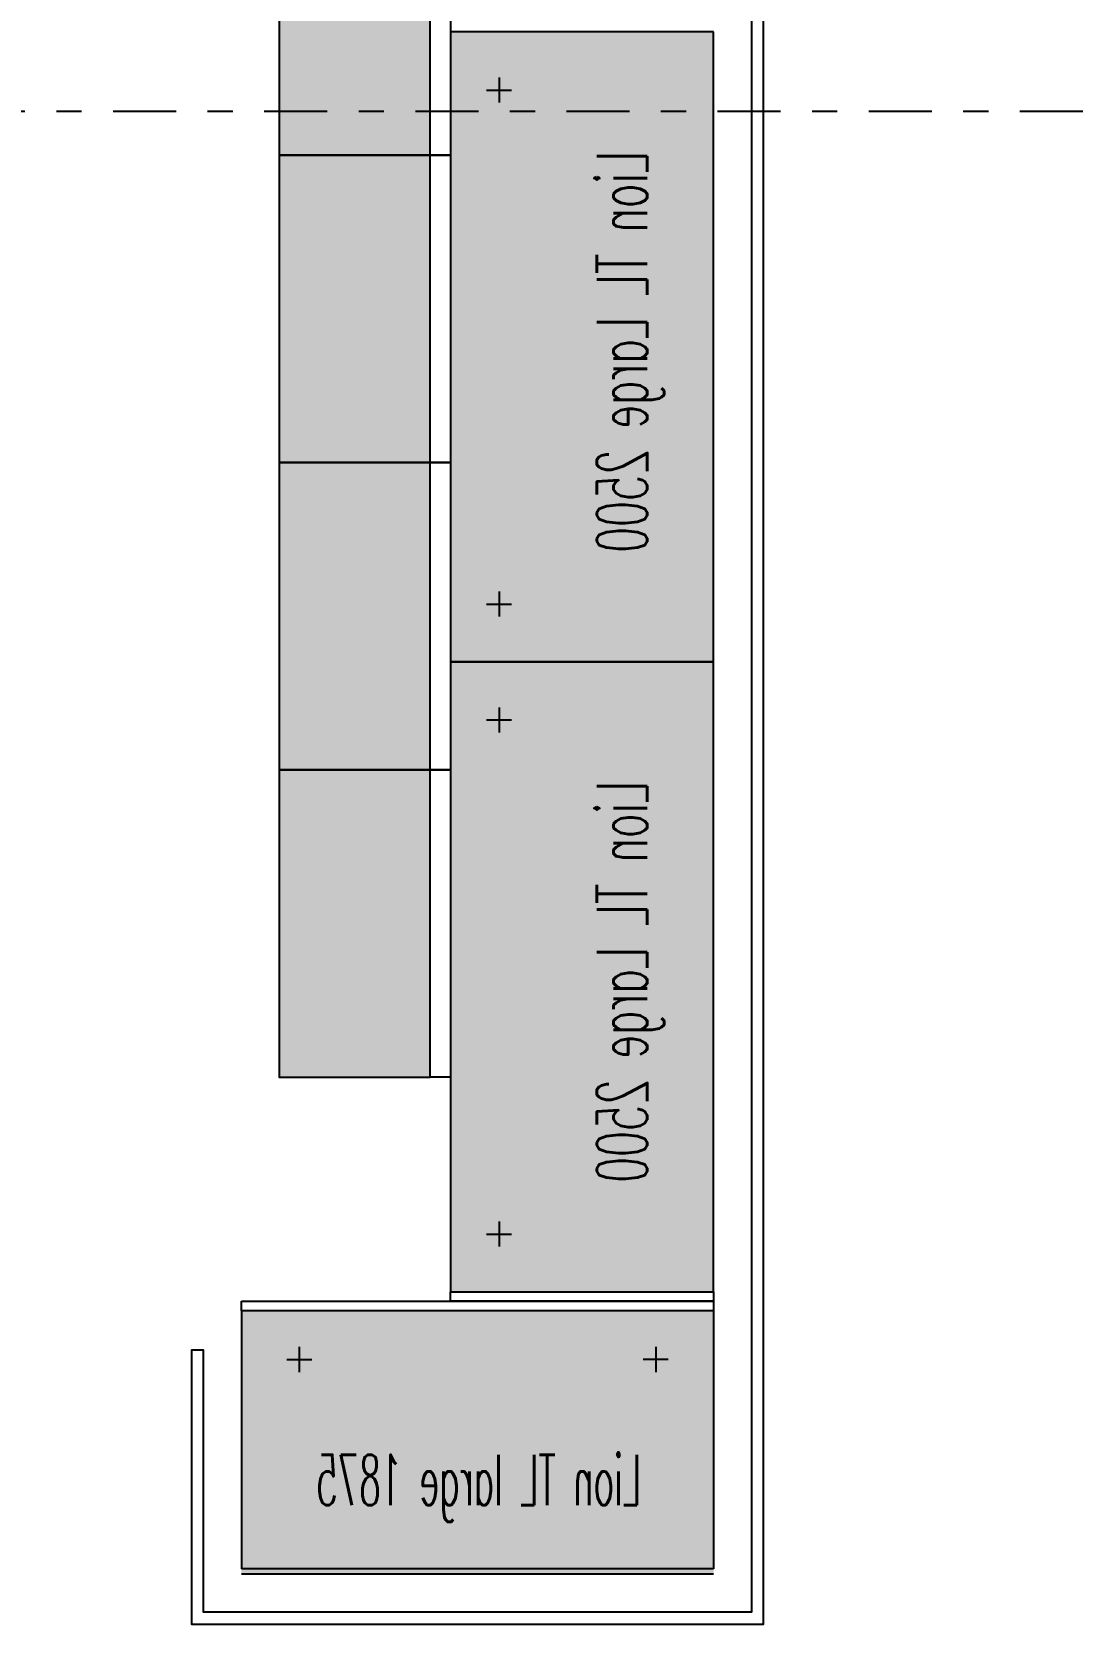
# Model space of a CAD drawing. Header units: millimetres. Extents: x 340 to 1003762, y 22 to 362022.
# Drawn here: x 415.28 to 419.42, y 68.34 to 74.66 of the extents above; entities that cross this region are included whole.
import ezdxf
from ezdxf.enums import TextEntityAlignment as Align
from ezdxf.xclip import XClip

# ---------------------------------------------------------------- set-up
doc = ezdxf.new("R2010")
doc.units = ezdxf.units.MM
doc.header["$XCLIPFRAME"] = 0
doc.linetypes.add('LSBB_P_002 - PLANTA 1° NIVEL SALA DE VENTAS$0$DASHDOT2', pattern=[0.5, 0.25, -0.125, 0, -0.125])
for name, color, linetype in [('LSBB_P_002 - PLANTA 1° NIVEL SALA DE VENTAS$0$A-GONDOLAS', 1, 'Continuous'), ('LSBB_P_002 - PLANTA 1° NIVEL SALA DE VENTAS$0$A-LAYOUT', 7, 'Continuous'), ('LSBB_P_002 - PLANTA 1° NIVEL SALA DE VENTAS$0$A-MUEBLES FRIO', 2, 'Continuous'), ('LSBB_P_002 - PLANTA 1° NIVEL SALA DE VENTAS$0$A-SALA DEFENSAS', 9, 'Continuous'), ('LSBB_P_002 - PLANTA 1° NIVEL SALA DE VENTAS$0$EJES', 8, 'LSBB_P_002 - PLANTA 1° NIVEL SALA DE VENTAS$0$DASHDOT2'), ('LSBB_P_002 - PLANTA 1° NIVEL SALA DE VENTAS$0$LAYOUT$0$A-GONDOLAS DELGADO', 8, 'Continuous'), ('LSBB_P_002 - PLANTA 1° NIVEL SALA DE VENTAS$0$LAYOUT$0$A-SALA-HATCH-PERFUMERIA', 210, 'Continuous'), ('XREF', 7, 'Continuous')]:
    doc.layers.add(name, color=color, linetype=linetype)
doc.layers.add('LSBB_P_002 - PLANTA 1° NIVEL SALA DE VENTAS$0$LAYOUT$0$A-SALA-HATCH-VEGETALES', color=7, linetype='Continuous', true_color=0x00d100)
doc.styles.add('LSBB_P_002 - PLANTA 1° NIVEL SALA DE VENTAS$0$LAYOUT$0$ROMANS20', font='ROMANS8.SHX', dxfattribs={"width": 0.9, "height": 2})

# ---------------------------------------------------------------- blocks, each defined once
blk = doc.blocks.new('LSBB_P_002 - PLANTA 1° NIVEL SALA DE VENTAS$0$LAYOUT$0$L1875')
blk.add_hatch(color=256).paths.add_polyline_path([(-1.045, -0.9375), (-1.045, 0.9375), (0, 0.9375), (0, -0.9375)])
at = {"layer": 'LSBB_P_002 - PLANTA 1° NIVEL SALA DE VENTAS$0$A-MUEBLES FRIO'}
for p, q in [((-1.045, 0.9375), (-0.022, 0.9375)), ((-1.045, -0.9375), (-1.045, 0.9375)), ((-0.022, -0.9375), (-0.022, 0.9375)), ((0, -0.9375), (0, 0.9375)), ((-0.902, 0.7075), (-0.802, 0.7075)), ((-0.852, 0.7575), (-0.852, 0.6575)), ((-0.852, -0.7575), (-0.852, -0.6575)), ((-0.902, -0.7075), (-0.802, -0.7075)), ((-1.045, -0.9375), (-0.022, -0.9375))]:
    blk.add_line(p, q, dxfattribs=at)
at = {"layer": 'LSBB_P_002 - PLANTA 1° NIVEL SALA DE VENTAS$0$A-MUEBLES FRIO', "style": 'LSBB_P_002 - PLANTA 1° NIVEL SALA DE VENTAS$0$LAYOUT$0$ROMANS20', "width": 0.5}
blk.add_text('Lion TL large 1875', height=0.2, rotation=90, dxfattribs=at).set_placement((-0.3459, -0.0042), align=Align.MIDDLE)
blk = doc.blocks.new('LSBB_P_002 - PLANTA 1° NIVEL SALA DE VENTAS$0$LAYOUT$0$A$C59A94171')
blk.add_hatch(color=256).paths.add_polyline_path([(0, 0), (-1.045, 0), (-1.045, -2.5), (0, -2.5)])
at = {"layer": 'LSBB_P_002 - PLANTA 1° NIVEL SALA DE VENTAS$0$A-MUEBLES FRIO'}
for p, q in [((-0.193, -0.1809), (-0.193, -0.2809)), ((-0.143, -0.2309), (-0.243, -0.2309)), ((-0.143, -2.2709), (-0.243, -2.2709)), ((-0.193, -2.2209), (-0.193, -2.3209))]:
    blk.add_line(p, q, dxfattribs=at)
blk.add_lwpolyline([(-1.045, 0), (0, 0), (0, -2.5), (-1.045, -2.5)], close=True, dxfattribs=at)
at = {"layer": 'LSBB_P_002 - PLANTA 1° NIVEL SALA DE VENTAS$0$A-MUEBLES FRIO', "style": 'LSBB_P_002 - PLANTA 1° NIVEL SALA DE VENTAS$0$LAYOUT$0$ROMANS20', "width": 0.6}
blk.add_text('Lion TL Large 2500', height=0.2, rotation=270, dxfattribs=at).set_placement((-0.7098, -1.2705), align=Align.MIDDLE)
blk = doc.blocks.new('LSBB_P_002 - PLANTA 1° NIVEL SALA DE VENTAS$0$LAYOUT$0$G. 122 X 60')
h = blk.add_hatch(color=256)
h.dxf.hatch_style = 1
h.paths.add_polyline_path([(-0.005, 0), (0.595, 0), (0.595, 1.22), (-0.005, 1.22)])
at = {"layer": 'LSBB_P_002 - PLANTA 1° NIVEL SALA DE VENTAS$0$A-GONDOLAS'}
for points in [[(-0.005, 0), (-0.085, 0), (-0.085, 1.22), (-0.005, 1.22)], [(-0.005, 0), (0.595, 0), (0.595, 1.22), (-0.005, 1.22)]]:
    blk.add_lwpolyline(points, close=True, dxfattribs=at)
blk = doc.blocks.new('LSBB_P_002 - PLANTA 1° NIVEL SALA DE VENTAS$0$SVLY')
at = {"layer": 'LSBB_P_002 - PLANTA 1° NIVEL SALA DE VENTAS$0$A-MUEBLES FRIO'}
blk.add_line((1031.3968, 284.4443, 0), (1033.2718, 284.4443, 0), dxfattribs=at)
at = {"layer": 'LSBB_P_002 - PLANTA 1° NIVEL SALA DE VENTAS$0$A-MUEBLES FRIO', "linetype": 'Continuous', "elevation": 0, "flags": 128}
blk.add_lwpolyline([(1032.2268, 284.4443), (1032.2268, 284.4823), (1033.2718, 284.4823), (1033.2718, 284.4443)], close=True, dxfattribs=at)
at = {"layer": 'LSBB_P_002 - PLANTA 1° NIVEL SALA DE VENTAS$0$A-SALA DEFENSAS', "color": 1, "elevation": 0}
blk.add_lwpolyline([(1033.4698, 293.2921), (1033.4218, 293.2921), (1033.4218, 283.2113), (1031.2468, 283.2113), (1031.2468, 284.2499), (1031.1988, 284.2499), (1031.1988, 283.1633), (1033.4698, 283.1633), (1033.4698, 293.2921)], dxfattribs=at)
at = {"layer": 'LSBB_P_002 - PLANTA 1° NIVEL SALA DE VENTAS$0$LAYOUT$0$A-GONDOLAS DELGADO'}
for p, q in [((1032.2268, 284.4443, 0), (1032.2268, 284.4823, 0)), ((1032.2268, 284.4823, 0), (1033.2718, 284.4823, 0)), ((1033.2718, 284.4823, 0), (1033.2718, 284.4443, 0)), ((1031.3968, 284.4063, 0), (1031.3968, 284.4443, 0)), ((1033.2718, 284.4443, 0), (1032.2268, 284.4443, 0)), ((1033.2718, 284.4443, 0), (1033.2718, 284.4063, 0)), ((1031.3968, 284.4063, 0), (1031.3968, 283.3833, 0)), ((1033.2718, 284.4063, 0), (1031.3968, 284.4063, 0)), ((1033.2718, 284.4063, 0), (1031.3968, 284.4063, 0)), ((1033.2718, 284.4063, 0), (1033.2718, 283.3833, 0)), ((1033.2718, 283.3833, 0), (1031.3968, 283.3833, 0)), ((1033.2718, 283.3613, 0), (1031.3968, 283.3613, 0))]:
    blk.add_line(p, q, dxfattribs=at)
at = {"layer": 'LSBB_P_002 - PLANTA 1° NIVEL SALA DE VENTAS$0$LAYOUT$0$A-GONDOLAS DELGADO', "elevation": 0}
blk.add_lwpolyline([(1033.4698, 293.2921), (1033.4218, 293.2921), (1033.4218, 283.2113), (1031.2468, 283.2113), (1031.2468, 284.2499), (1031.1988, 284.2499), (1031.1988, 283.1633), (1033.4698, 283.1633), (1033.4698, 293.2921)], dxfattribs=at)
for points in [[(1032.1468, 290.2133), (1031.5468, 290.2133), (1031.5468, 288.9933), (1032.1468, 288.9933)], [(1032.1468, 290.2133), (1032.2268, 290.2133), (1032.2268, 288.9933), (1032.1468, 288.9933)], [(1033.2718, 289.4823), (1032.2268, 289.4823), (1032.2268, 286.9823), (1033.2718, 286.9823)], [(1032.1468, 288.9933), (1031.5468, 288.9933), (1031.5468, 287.7733), (1032.1468, 287.7733)], [(1032.1468, 288.9933), (1032.2268, 288.9933), (1032.2268, 287.7733), (1032.1468, 287.7733)], [(1032.1468, 287.7733), (1031.5468, 287.7733), (1031.5468, 286.5533), (1032.1468, 286.5533)], [(1032.1468, 287.7733), (1032.2268, 287.7733), (1032.2268, 286.5533), (1032.1468, 286.5533)], [(1033.2718, 286.9823), (1032.2268, 286.9823), (1032.2268, 284.4823), (1033.2718, 284.4823)], [(1032.1468, 286.5533), (1031.5468, 286.5533), (1031.5468, 285.3333), (1032.1468, 285.3333)], [(1032.1468, 286.5533), (1032.2268, 286.5533), (1032.2268, 285.3333), (1032.1468, 285.3333)]]:
    blk.add_lwpolyline(points, close=True, dxfattribs=at)
at = {"layer": 'LSBB_P_002 - PLANTA 1° NIVEL SALA DE VENTAS$0$LAYOUT$0$A-SALA-HATCH-PERFUMERIA', "rotation": 180}
for p in [(1032.1418, 290.2133, 0), (1032.1418, 288.9933, 0), (1032.1418, 287.7733, 0), (1032.1418, 286.5533, 0)]:
    blk.add_blockref('LSBB_P_002 - PLANTA 1° NIVEL SALA DE VENTAS$0$LAYOUT$0$G. 122 X 60', p, dxfattribs=at)
at = {"layer": 'LSBB_P_002 - PLANTA 1° NIVEL SALA DE VENTAS$0$LAYOUT$0$A-SALA-HATCH-VEGETALES', "xscale": -1}
for p in [(1032.2268, 289.4823, 0), (1032.2268, 286.9823, 0)]:
    blk.add_blockref('LSBB_P_002 - PLANTA 1° NIVEL SALA DE VENTAS$0$LAYOUT$0$A$C59A94171', p, dxfattribs=at)
at = {"layer": 'LSBB_P_002 - PLANTA 1° NIVEL SALA DE VENTAS$0$LAYOUT$0$A-SALA-HATCH-VEGETALES', "xscale": -1, "rotation": 90}
blk.add_blockref('LSBB_P_002 - PLANTA 1° NIVEL SALA DE VENTAS$0$LAYOUT$0$L1875', (1032.3343, 283.3613, 0), dxfattribs=at)
blk = doc.blocks.new('LSBB_P_002 - PLANTA 1° NIVEL SALA DE VENTAS', base_point=(223.5696, 14.2202))
at = {"layer": 'LSBB_P_002 - PLANTA 1° NIVEL SALA DE VENTAS$0$EJES'}
blk.add_line((879.7376, 289.1656), (769.0572, 289.1656), dxfattribs=at)
at = {"layer": 'LSBB_P_002 - PLANTA 1° NIVEL SALA DE VENTAS$0$A-LAYOUT', "color": 1}
blk.add_blockref('LSBB_P_002 - PLANTA 1° NIVEL SALA DE VENTAS$0$SVLY', (-200, 0), dxfattribs=at)

msp = doc.modelspace()

# ---------------------------------------------------------------- block references
at = {"layer": 'XREF'}
ref = msp.add_blockref('LSBB_P_002 - PLANTA 1° NIVEL SALA DE VENTAS', (-191.719, -200.5998), dxfattribs=at)
XClip(ref).set_block_clipping_path([(755.454857474, 236.6800249606), (887.3150098981, 333.6713636781)])

doc.saveas('drawing.dxf')
